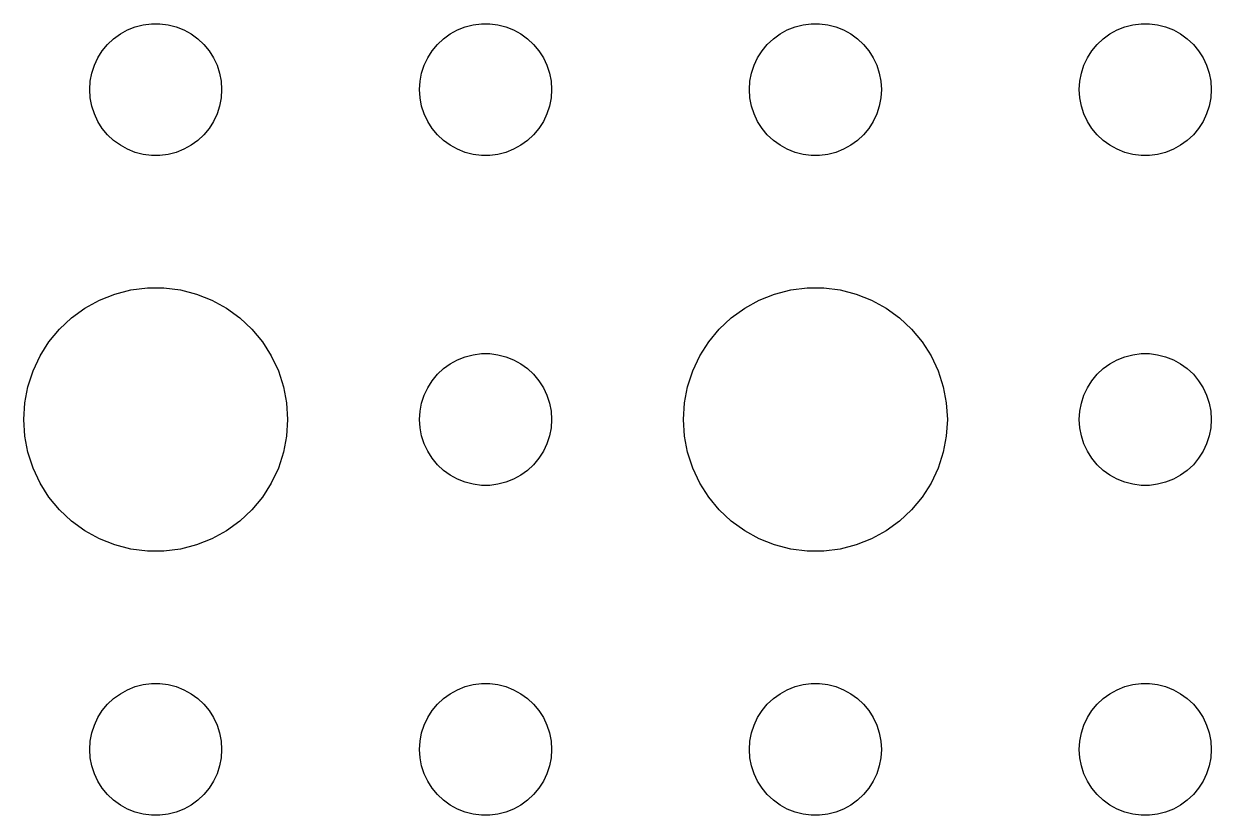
# Model space of a CAD drawing. Header units: metres. Extents: x -134 to 134, y 518 to 1078.
# Drawn here: x -100.5 to -73.5, y 546 to 564 of the extents above; entities that cross this region are included whole.
import ezdxf

# ---------------------------------------------------------------- set-up
doc = ezdxf.new("R2010")
doc.units = ezdxf.units.M

msp = doc.modelspace()

# ---------------------------------------------------------------- linework, layer by layer
for p, q in [((-98.4561, 563.656), (-98.3037, 563.766)), ((-98.3037, 563.766), (-98.1387, 563.857)), ((-98.1387, 563.857), (-97.9635, 563.927)), ((-97.9635, 563.927), (-97.7811, 563.973)), ((-97.7811, 563.973), (-97.5942, 563.997)), ((-97.5942, 563.997), (-97.4058, 563.997)), ((-97.4058, 563.997), (-97.2189, 563.973)), ((-97.2189, 563.973), (-97.0365, 563.927)), ((-97.0365, 563.927), (-96.8613, 563.857)), ((-96.8613, 563.857), (-96.6963, 563.766)), ((-96.6963, 563.766), (-96.5439, 563.656)), ((-90.9561, 563.656), (-90.8037, 563.766)), ((-90.8037, 563.766), (-90.6387, 563.857)), ((-90.6387, 563.857), (-90.4635, 563.927)), ((-90.4635, 563.927), (-90.2811, 563.973)), ((-90.2811, 563.973), (-90.0942, 563.997)), ((-90.0942, 563.997), (-89.9058, 563.997)), ((-89.9058, 563.997), (-89.7189, 563.973)), ((-89.7189, 563.973), (-89.5365, 563.927)), ((-89.5365, 563.927), (-89.3613, 563.857)), ((-89.3613, 563.857), (-89.1963, 563.766)), ((-89.1963, 563.766), (-89.0439, 563.656)), ((-83.4561, 563.656), (-83.3037, 563.766)), ((-83.3037, 563.766), (-83.1387, 563.857)), ((-83.1387, 563.857), (-82.9635, 563.927)), ((-82.9635, 563.927), (-82.7811, 563.973)), ((-82.7811, 563.973), (-82.5942, 563.997)), ((-82.5942, 563.997), (-82.4058, 563.997)), ((-82.4058, 563.997), (-82.2189, 563.973)), ((-82.2189, 563.973), (-82.0365, 563.927)), ((-82.0365, 563.927), (-81.8613, 563.857)), ((-81.8613, 563.857), (-81.6963, 563.766)), ((-81.6963, 563.766), (-81.5439, 563.656)), ((-75.9561, 563.656), (-75.8037, 563.766)), ((-75.8037, 563.766), (-75.6387, 563.857)), ((-75.6387, 563.857), (-75.4635, 563.927)), ((-75.4635, 563.927), (-75.2811, 563.973)), ((-75.2811, 563.973), (-75.0942, 563.997)), ((-75.0942, 563.997), (-74.9058, 563.997)), ((-74.9058, 563.997), (-74.7189, 563.973)), ((-74.7189, 563.973), (-74.5365, 563.927)), ((-74.5365, 563.927), (-74.3613, 563.857)), ((-74.3613, 563.857), (-74.1963, 563.766)), ((-74.1963, 563.766), (-74.0439, 563.656)), ((-98.7135, 563.382), (-98.5934, 563.527)), ((-98.5934, 563.527), (-98.4561, 563.656)), ((-96.5439, 563.656), (-96.4065, 563.527)), ((-96.4065, 563.527), (-96.2865, 563.382)), ((-91.2135, 563.382), (-91.0934, 563.527)), ((-91.0934, 563.527), (-90.9561, 563.656)), ((-89.0439, 563.656), (-88.9065, 563.527)), ((-88.9065, 563.527), (-88.7865, 563.382)), ((-83.7135, 563.382), (-83.5934, 563.527)), ((-83.5934, 563.527), (-83.4561, 563.656)), ((-81.5439, 563.656), (-81.4065, 563.527)), ((-81.4065, 563.527), (-81.2865, 563.382)), ((-76.2135, 563.382), (-76.0934, 563.527)), ((-76.0934, 563.527), (-75.9561, 563.656)), ((-74.0439, 563.656), (-73.9065, 563.527)), ((-73.9065, 563.527), (-73.7865, 563.382)), ((-98.8947, 563.052), (-98.8145, 563.223)), ((-98.8145, 563.223), (-98.7135, 563.382)), ((-96.2865, 563.382), (-96.1855, 563.223)), ((-96.1855, 563.223), (-96.1053, 563.052)), ((-91.3947, 563.052), (-91.3145, 563.223)), ((-91.3145, 563.223), (-91.2135, 563.382)), ((-88.7865, 563.382), (-88.6855, 563.223)), ((-88.6855, 563.223), (-88.6053, 563.052)), ((-83.8947, 563.052), (-83.8145, 563.223)), ((-83.8145, 563.223), (-83.7135, 563.382)), ((-81.2865, 563.382), (-81.1855, 563.223)), ((-81.1855, 563.223), (-81.1053, 563.052)), ((-76.3947, 563.052), (-76.3145, 563.223)), ((-76.3145, 563.223), (-76.2135, 563.382)), ((-73.7865, 563.382), (-73.6855, 563.223)), ((-73.6855, 563.223), (-73.6053, 563.052)), ((-98.9529, 562.873), (-98.8947, 563.052)), ((-96.1053, 563.052), (-96.0471, 562.873)), ((-91.4529, 562.873), (-91.3947, 563.052)), ((-88.6053, 563.052), (-88.5471, 562.873)), ((-83.9529, 562.873), (-83.8947, 563.052)), ((-81.1053, 563.052), (-81.0471, 562.873)), ((-76.4529, 562.873), (-76.3947, 563.052)), ((-73.6053, 563.052), (-73.5471, 562.873)), ((-99, 562.5), (-98.9882, 562.688)), ((-98.9882, 562.688), (-98.9529, 562.873)), ((-96.0471, 562.873), (-96.0118, 562.688)), ((-96.0118, 562.688), (-96, 562.5)), ((-91.5, 562.5), (-91.4882, 562.688)), ((-91.4882, 562.688), (-91.4529, 562.873)), ((-88.5471, 562.873), (-88.5118, 562.688)), ((-88.5118, 562.688), (-88.5, 562.5)), ((-84, 562.5), (-83.9882, 562.688)), ((-83.9882, 562.688), (-83.9529, 562.873)), ((-81.0471, 562.873), (-81.0118, 562.688)), ((-81.0118, 562.688), (-81, 562.5)), ((-76.5, 562.5), (-76.4882, 562.688)), ((-76.4882, 562.688), (-76.4529, 562.873)), ((-73.5471, 562.873), (-73.5118, 562.688)), ((-73.5118, 562.688), (-73.5, 562.5)), ((-98.9882, 562.312), (-99, 562.5)), ((-96, 562.5), (-96.0118, 562.312)), ((-91.4882, 562.312), (-91.5, 562.5)), ((-88.5, 562.5), (-88.5118, 562.312)), ((-83.9882, 562.312), (-84, 562.5)), ((-81, 562.5), (-81.0118, 562.312)), ((-76.4882, 562.312), (-76.5, 562.5)), ((-73.5, 562.5), (-73.5118, 562.312)), ((-98.9529, 562.127), (-98.9882, 562.312)), ((-96.0118, 562.312), (-96.0471, 562.127)), ((-91.4529, 562.127), (-91.4882, 562.312)), ((-88.5118, 562.312), (-88.5471, 562.127)), ((-83.9529, 562.127), (-83.9882, 562.312)), ((-81.0118, 562.312), (-81.0471, 562.127)), ((-76.4529, 562.127), (-76.4882, 562.312)), ((-73.5118, 562.312), (-73.5471, 562.127)), ((-98.8947, 561.948), (-98.9529, 562.127)), ((-98.8145, 561.777), (-98.8947, 561.948)), ((-96.1053, 561.948), (-96.1855, 561.777)), ((-96.0471, 562.127), (-96.1053, 561.948)), ((-91.3947, 561.948), (-91.4529, 562.127)), ((-91.3145, 561.777), (-91.3947, 561.948)), ((-88.6053, 561.948), (-88.6855, 561.777)), ((-88.5471, 562.127), (-88.6053, 561.948)), ((-83.8947, 561.948), (-83.9529, 562.127)), ((-83.8145, 561.777), (-83.8947, 561.948)), ((-81.1053, 561.948), (-81.1855, 561.777)), ((-81.0471, 562.127), (-81.1053, 561.948)), ((-76.3947, 561.948), (-76.4529, 562.127)), ((-76.3145, 561.777), (-76.3947, 561.948)), ((-73.6053, 561.948), (-73.6855, 561.777)), ((-73.5471, 562.127), (-73.6053, 561.948)), ((-98.7135, 561.618), (-98.8145, 561.777)), ((-98.5934, 561.473), (-98.7135, 561.618)), ((-96.2865, 561.618), (-96.4065, 561.473)), ((-96.1855, 561.777), (-96.2865, 561.618)), ((-91.2135, 561.618), (-91.3145, 561.777)), ((-91.0934, 561.473), (-91.2135, 561.618)), ((-88.7865, 561.618), (-88.9065, 561.473)), ((-88.6855, 561.777), (-88.7865, 561.618)), ((-83.7135, 561.618), (-83.8145, 561.777)), ((-83.5934, 561.473), (-83.7135, 561.618)), ((-81.2865, 561.618), (-81.4065, 561.473)), ((-81.1855, 561.777), (-81.2865, 561.618)), ((-76.2135, 561.618), (-76.3145, 561.777)), ((-76.0934, 561.473), (-76.2135, 561.618)), ((-73.7865, 561.618), (-73.9065, 561.473)), ((-73.6855, 561.777), (-73.7865, 561.618)), ((-98.4561, 561.344), (-98.5934, 561.473)), ((-98.3037, 561.234), (-98.4561, 561.344)), ((-96.5439, 561.344), (-96.6963, 561.234)), ((-96.4065, 561.473), (-96.5439, 561.344)), ((-90.9561, 561.344), (-91.0934, 561.473)), ((-90.8037, 561.234), (-90.9561, 561.344)), ((-89.0439, 561.344), (-89.1963, 561.234)), ((-88.9065, 561.473), (-89.0439, 561.344)), ((-83.4561, 561.344), (-83.5934, 561.473)), ((-83.3037, 561.234), (-83.4561, 561.344)), ((-81.5439, 561.344), (-81.6963, 561.234)), ((-81.4065, 561.473), (-81.5439, 561.344)), ((-75.9561, 561.344), (-76.0934, 561.473)), ((-75.8037, 561.234), (-75.9561, 561.344)), ((-74.0439, 561.344), (-74.1963, 561.234)), ((-73.9065, 561.473), (-74.0439, 561.344)), ((-98.1387, 561.143), (-98.3037, 561.234)), ((-97.9635, 561.073), (-98.1387, 561.143)), ((-97.7811, 561.027), (-97.9635, 561.073)), ((-97.0365, 561.073), (-97.2189, 561.027)), ((-96.8613, 561.143), (-97.0365, 561.073)), ((-96.6963, 561.234), (-96.8613, 561.143)), ((-90.6387, 561.143), (-90.8037, 561.234)), ((-90.4635, 561.073), (-90.6387, 561.143)), ((-90.2811, 561.027), (-90.4635, 561.073)), ((-89.5365, 561.073), (-89.7189, 561.027)), ((-89.3613, 561.143), (-89.5365, 561.073)), ((-89.1963, 561.234), (-89.3613, 561.143)), ((-83.1387, 561.143), (-83.3037, 561.234)), ((-82.9635, 561.073), (-83.1387, 561.143)), ((-82.7811, 561.027), (-82.9635, 561.073)), ((-82.0365, 561.073), (-82.2189, 561.027)), ((-81.8613, 561.143), (-82.0365, 561.073)), ((-81.6963, 561.234), (-81.8613, 561.143)), ((-75.6387, 561.143), (-75.8037, 561.234)), ((-75.4635, 561.073), (-75.6387, 561.143)), ((-75.2811, 561.027), (-75.4635, 561.073)), ((-74.5365, 561.073), (-74.7189, 561.027)), ((-74.3613, 561.143), (-74.5365, 561.073)), ((-74.1963, 561.234), (-74.3613, 561.143)), ((-97.5942, 561.003), (-97.7811, 561.027)), ((-97.4058, 561.003), (-97.5942, 561.003)), ((-97.2189, 561.027), (-97.4058, 561.003)), ((-90.0942, 561.003), (-90.2811, 561.027)), ((-89.9058, 561.003), (-90.0942, 561.003)), ((-89.7189, 561.027), (-89.9058, 561.003)), ((-82.5942, 561.003), (-82.7811, 561.027)), ((-82.4058, 561.003), (-82.5942, 561.003)), ((-82.2189, 561.027), (-82.4058, 561.003)), ((-75.0942, 561.003), (-75.2811, 561.027)), ((-74.9058, 561.003), (-75.0942, 561.003)), ((-74.7189, 561.027), (-74.9058, 561.003)), ((-98.7773, 557.714), (-98.427, 557.853)), ((-98.427, 557.853), (-98.0621, 557.947)), ((-98.0621, 557.947), (-97.6884, 557.994)), ((-97.6884, 557.994), (-97.3116, 557.994)), ((-97.3116, 557.994), (-96.9379, 557.947)), ((-96.9379, 557.947), (-96.573, 557.853)), ((-96.573, 557.853), (-96.2227, 557.714)), ((-83.7773, 557.714), (-83.427, 557.853)), ((-83.427, 557.853), (-83.0621, 557.947)), ((-83.0621, 557.947), (-82.6884, 557.994)), ((-82.6884, 557.994), (-82.3116, 557.994)), ((-82.3116, 557.994), (-81.9379, 557.947)), ((-81.9379, 557.947), (-81.573, 557.853)), ((-81.573, 557.853), (-81.2227, 557.714)), ((-99.1075, 557.533), (-98.7773, 557.714)), ((-96.2227, 557.714), (-95.8925, 557.533)), ((-84.1075, 557.533), (-83.7773, 557.714)), ((-81.2227, 557.714), (-80.8925, 557.533)), ((-99.6869, 557.054), (-99.4123, 557.312)), ((-99.4123, 557.312), (-99.1075, 557.533)), ((-95.8925, 557.533), (-95.5877, 557.312)), ((-95.5877, 557.312), (-95.3131, 557.054)), ((-84.6869, 557.054), (-84.4123, 557.312)), ((-84.4123, 557.312), (-84.1075, 557.533)), ((-80.8925, 557.533), (-80.5877, 557.312)), ((-80.5877, 557.312), (-80.3131, 557.054)), ((-99.927, 556.763), (-99.6869, 557.054)), ((-95.3131, 557.054), (-95.073, 556.763)), ((-84.927, 556.763), (-84.6869, 557.054)), ((-80.3131, 557.054), (-80.073, 556.763)), ((-100.129, 556.445), (-99.927, 556.763)), ((-95.073, 556.763), (-94.8711, 556.445)), ((-85.1289, 556.445), (-84.927, 556.763)), ((-80.073, 556.763), (-79.8711, 556.445)), ((-90.4635, 556.427), (-90.2811, 556.473)), ((-90.2811, 556.473), (-90.0942, 556.497)), ((-90.0942, 556.497), (-89.9058, 556.497)), ((-89.9058, 556.497), (-89.7189, 556.473)), ((-89.7189, 556.473), (-89.5365, 556.427)), ((-75.4635, 556.427), (-75.2811, 556.473)), ((-75.2811, 556.473), (-75.0942, 556.497)), ((-75.0942, 556.497), (-74.9058, 556.497)), ((-74.9058, 556.497), (-74.7189, 556.473)), ((-74.7189, 556.473), (-74.5365, 556.427)), ((-100.289, 556.104), (-100.129, 556.445)), ((-94.8711, 556.445), (-94.7107, 556.104)), ((-90.9561, 556.156), (-90.8037, 556.266)), ((-90.8037, 556.266), (-90.6387, 556.357)), ((-90.6387, 556.357), (-90.4635, 556.427)), ((-89.5365, 556.427), (-89.3613, 556.357)), ((-89.3613, 556.357), (-89.1963, 556.266)), ((-89.1963, 556.266), (-89.0439, 556.156)), ((-85.2893, 556.104), (-85.1289, 556.445)), ((-79.8711, 556.445), (-79.7107, 556.104)), ((-75.9561, 556.156), (-75.8037, 556.266)), ((-75.8037, 556.266), (-75.6387, 556.357)), ((-75.6387, 556.357), (-75.4635, 556.427)), ((-74.5365, 556.427), (-74.3613, 556.357)), ((-74.3613, 556.357), (-74.1963, 556.266)), ((-74.1963, 556.266), (-74.0439, 556.156)), ((-100.406, 555.746), (-100.289, 556.104)), ((-94.7107, 556.104), (-94.5943, 555.746)), ((-91.2135, 555.882), (-91.0934, 556.027)), ((-91.0934, 556.027), (-90.9561, 556.156)), ((-89.0439, 556.156), (-88.9065, 556.027)), ((-88.9065, 556.027), (-88.7865, 555.882)), ((-85.4057, 555.746), (-85.2893, 556.104)), ((-79.7107, 556.104), (-79.5943, 555.746)), ((-76.2135, 555.882), (-76.0934, 556.027)), ((-76.0934, 556.027), (-75.9561, 556.156)), ((-74.0439, 556.156), (-73.9065, 556.027)), ((-73.9065, 556.027), (-73.7865, 555.882)), ((-100.476, 555.376), (-100.406, 555.746)), ((-94.5943, 555.746), (-94.5237, 555.376)), ((-91.3947, 555.552), (-91.3145, 555.723)), ((-91.3145, 555.723), (-91.2135, 555.882)), ((-88.7865, 555.882), (-88.6855, 555.723)), ((-88.6855, 555.723), (-88.6053, 555.552)), ((-85.4763, 555.376), (-85.4057, 555.746)), ((-79.5943, 555.746), (-79.5237, 555.376)), ((-76.3947, 555.552), (-76.3145, 555.723)), ((-76.3145, 555.723), (-76.2135, 555.882)), ((-73.7865, 555.882), (-73.6855, 555.723)), ((-73.6855, 555.723), (-73.6053, 555.552)), ((-91.4529, 555.373), (-91.3947, 555.552)), ((-88.6053, 555.552), (-88.5471, 555.373)), ((-76.4529, 555.373), (-76.3947, 555.552)), ((-73.6053, 555.552), (-73.5471, 555.373)), ((-100.5, 555), (-100.476, 555.376)), ((-94.5237, 555.376), (-94.5, 555)), ((-91.5, 555), (-91.4882, 555.188)), ((-91.4882, 555.188), (-91.4529, 555.373)), ((-88.5471, 555.373), (-88.5118, 555.188)), ((-88.5118, 555.188), (-88.5, 555)), ((-85.5, 555), (-85.4763, 555.376)), ((-79.5237, 555.376), (-79.5, 555)), ((-76.5, 555), (-76.4882, 555.188)), ((-76.4882, 555.188), (-76.4529, 555.373)), ((-73.5471, 555.373), (-73.5118, 555.188)), ((-73.5118, 555.188), (-73.5, 555)), ((-100.476, 554.624), (-100.5, 555)), ((-94.5, 555), (-94.5237, 554.624)), ((-91.4882, 554.812), (-91.5, 555)), ((-88.5, 555), (-88.5118, 554.812)), ((-85.4763, 554.624), (-85.5, 555)), ((-79.5, 555), (-79.5237, 554.624)), ((-76.4882, 554.812), (-76.5, 555)), ((-73.5, 555), (-73.5118, 554.812)), ((-100.406, 554.254), (-100.476, 554.624)), ((-94.5237, 554.624), (-94.5943, 554.254)), ((-91.4529, 554.627), (-91.4882, 554.812)), ((-91.3947, 554.448), (-91.4529, 554.627)), ((-88.5471, 554.627), (-88.6053, 554.448)), ((-88.5118, 554.812), (-88.5471, 554.627)), ((-85.4057, 554.254), (-85.4763, 554.624)), ((-79.5237, 554.624), (-79.5943, 554.254)), ((-76.4529, 554.627), (-76.4882, 554.812)), ((-76.3947, 554.448), (-76.4529, 554.627)), ((-73.5471, 554.627), (-73.6053, 554.448)), ((-73.5118, 554.812), (-73.5471, 554.627)), ((-91.3145, 554.277), (-91.3947, 554.448)), ((-88.6053, 554.448), (-88.6855, 554.277)), ((-76.3145, 554.277), (-76.3947, 554.448)), ((-73.6053, 554.448), (-73.6855, 554.277)), ((-100.289, 553.896), (-100.406, 554.254)), ((-94.5943, 554.254), (-94.7107, 553.896)), ((-91.2135, 554.118), (-91.3145, 554.277)), ((-91.0934, 553.973), (-91.2135, 554.118)), ((-88.7865, 554.118), (-88.9065, 553.973)), ((-88.6855, 554.277), (-88.7865, 554.118)), ((-85.2893, 553.896), (-85.4057, 554.254)), ((-79.5943, 554.254), (-79.7107, 553.896)), ((-76.2135, 554.118), (-76.3145, 554.277)), ((-76.0934, 553.973), (-76.2135, 554.118)), ((-73.7865, 554.118), (-73.9065, 553.973)), ((-73.6855, 554.277), (-73.7865, 554.118)), ((-100.129, 553.555), (-100.289, 553.896)), ((-94.7107, 553.896), (-94.8711, 553.555)), ((-90.9561, 553.844), (-91.0934, 553.973)), ((-90.8037, 553.734), (-90.9561, 553.844)), ((-89.0439, 553.844), (-89.1963, 553.734)), ((-88.9065, 553.973), (-89.0439, 553.844)), ((-85.1289, 553.555), (-85.2893, 553.896)), ((-79.7107, 553.896), (-79.8711, 553.555)), ((-75.9561, 553.844), (-76.0934, 553.973)), ((-75.8037, 553.734), (-75.9561, 553.844)), ((-74.0439, 553.844), (-74.1963, 553.734)), ((-73.9065, 553.973), (-74.0439, 553.844)), ((-99.927, 553.237), (-100.129, 553.555)), ((-94.8711, 553.555), (-95.073, 553.237)), ((-90.6387, 553.643), (-90.8037, 553.734)), ((-90.4635, 553.573), (-90.6387, 553.643)), ((-90.2811, 553.527), (-90.4635, 553.573)), ((-90.0942, 553.503), (-90.2811, 553.527)), ((-89.9058, 553.503), (-90.0942, 553.503)), ((-89.7189, 553.527), (-89.9058, 553.503)), ((-89.5365, 553.573), (-89.7189, 553.527)), ((-89.3613, 553.643), (-89.5365, 553.573)), ((-89.1963, 553.734), (-89.3613, 553.643)), ((-84.927, 553.237), (-85.1289, 553.555)), ((-79.8711, 553.555), (-80.073, 553.237)), ((-75.6387, 553.643), (-75.8037, 553.734)), ((-75.4635, 553.573), (-75.6387, 553.643)), ((-75.2811, 553.527), (-75.4635, 553.573)), ((-75.0942, 553.503), (-75.2811, 553.527)), ((-74.9058, 553.503), (-75.0942, 553.503)), ((-74.7189, 553.527), (-74.9058, 553.503)), ((-74.5365, 553.573), (-74.7189, 553.527)), ((-74.3613, 553.643), (-74.5365, 553.573)), ((-74.1963, 553.734), (-74.3613, 553.643)), ((-99.6869, 552.946), (-99.927, 553.237)), ((-95.073, 553.237), (-95.3131, 552.946)), ((-84.6869, 552.946), (-84.927, 553.237)), ((-80.073, 553.237), (-80.3131, 552.946)), ((-99.4123, 552.688), (-99.6869, 552.946)), ((-95.3131, 552.946), (-95.5877, 552.688)), ((-84.4123, 552.688), (-84.6869, 552.946)), ((-80.3131, 552.946), (-80.5877, 552.688)), ((-99.1075, 552.467), (-99.4123, 552.688)), ((-98.7773, 552.286), (-99.1075, 552.467)), ((-95.8925, 552.467), (-96.2227, 552.286)), ((-95.5877, 552.688), (-95.8925, 552.467)), ((-84.1075, 552.467), (-84.4123, 552.688)), ((-83.7773, 552.286), (-84.1075, 552.467)), ((-80.8925, 552.467), (-81.2227, 552.286)), ((-80.5877, 552.688), (-80.8925, 552.467)), ((-98.427, 552.147), (-98.7773, 552.286)), ((-96.2227, 552.286), (-96.573, 552.147)), ((-83.427, 552.147), (-83.7773, 552.286)), ((-81.2227, 552.286), (-81.573, 552.147)), ((-98.0621, 552.053), (-98.427, 552.147)), ((-97.6884, 552.006), (-98.0621, 552.053)), ((-97.3116, 552.006), (-97.6884, 552.006)), ((-96.9379, 552.053), (-97.3116, 552.006)), ((-96.573, 552.147), (-96.9379, 552.053)), ((-83.0621, 552.053), (-83.427, 552.147)), ((-82.6884, 552.006), (-83.0621, 552.053)), ((-82.3116, 552.006), (-82.6884, 552.006)), ((-81.9379, 552.053), (-82.3116, 552.006)), ((-81.573, 552.147), (-81.9379, 552.053)), ((-98.1387, 548.857), (-97.9635, 548.927)), ((-97.9635, 548.927), (-97.7811, 548.973)), ((-97.7811, 548.973), (-97.5942, 548.997)), ((-97.5942, 548.997), (-97.4058, 548.997)), ((-97.4058, 548.997), (-97.2189, 548.973)), ((-97.2189, 548.973), (-97.0365, 548.927)), ((-97.0365, 548.927), (-96.8613, 548.857)), ((-90.6387, 548.857), (-90.4635, 548.927)), ((-90.4635, 548.927), (-90.2811, 548.973)), ((-90.2811, 548.973), (-90.0942, 548.997)), ((-90.0942, 548.997), (-89.9058, 548.997)), ((-89.9058, 548.997), (-89.7189, 548.973)), ((-89.7189, 548.973), (-89.5365, 548.927)), ((-89.5365, 548.927), (-89.3613, 548.857)), ((-83.1387, 548.857), (-82.9635, 548.927)), ((-82.9635, 548.927), (-82.7811, 548.973)), ((-82.7811, 548.973), (-82.5942, 548.997)), ((-82.5942, 548.997), (-82.4058, 548.997)), ((-82.4058, 548.997), (-82.2189, 548.973)), ((-82.2189, 548.973), (-82.0365, 548.927)), ((-82.0365, 548.927), (-81.8613, 548.857)), ((-75.6387, 548.857), (-75.4635, 548.927)), ((-75.4635, 548.927), (-75.2811, 548.973)), ((-75.2811, 548.973), (-75.0942, 548.997)), ((-75.0942, 548.997), (-74.9058, 548.997)), ((-74.9058, 548.997), (-74.7189, 548.973)), ((-74.7189, 548.973), (-74.5365, 548.927)), ((-74.5365, 548.927), (-74.3613, 548.857)), ((-98.5934, 548.527), (-98.4561, 548.656)), ((-98.4561, 548.656), (-98.3037, 548.766)), ((-98.3037, 548.766), (-98.1387, 548.857)), ((-96.8613, 548.857), (-96.6963, 548.766)), ((-96.6963, 548.766), (-96.5439, 548.656)), ((-96.5439, 548.656), (-96.4065, 548.527)), ((-91.0934, 548.527), (-90.9561, 548.656)), ((-90.9561, 548.656), (-90.8037, 548.766)), ((-90.8037, 548.766), (-90.6387, 548.857)), ((-89.3613, 548.857), (-89.1963, 548.766)), ((-89.1963, 548.766), (-89.0439, 548.656)), ((-89.0439, 548.656), (-88.9065, 548.527)), ((-83.5934, 548.527), (-83.4561, 548.656)), ((-83.4561, 548.656), (-83.3037, 548.766)), ((-83.3037, 548.766), (-83.1387, 548.857)), ((-81.8613, 548.857), (-81.6963, 548.766)), ((-81.6963, 548.766), (-81.5439, 548.656)), ((-81.5439, 548.656), (-81.4065, 548.527)), ((-76.0934, 548.527), (-75.9561, 548.656)), ((-75.9561, 548.656), (-75.8037, 548.766)), ((-75.8037, 548.766), (-75.6387, 548.857)), ((-74.3613, 548.857), (-74.1963, 548.766)), ((-74.1963, 548.766), (-74.0439, 548.656)), ((-74.0439, 548.656), (-73.9065, 548.527)), ((-98.8145, 548.223), (-98.7135, 548.382)), ((-98.7135, 548.382), (-98.5934, 548.527)), ((-96.4065, 548.527), (-96.2865, 548.382)), ((-96.2865, 548.382), (-96.1855, 548.223)), ((-91.3145, 548.223), (-91.2135, 548.382)), ((-91.2135, 548.382), (-91.0934, 548.527)), ((-88.9065, 548.527), (-88.7865, 548.382)), ((-88.7865, 548.382), (-88.6855, 548.223)), ((-83.8145, 548.223), (-83.7135, 548.382)), ((-83.7135, 548.382), (-83.5934, 548.527)), ((-81.4065, 548.527), (-81.2865, 548.382)), ((-81.2865, 548.382), (-81.1855, 548.223)), ((-76.3145, 548.223), (-76.2135, 548.382)), ((-76.2135, 548.382), (-76.0934, 548.527)), ((-73.9065, 548.527), (-73.7865, 548.382)), ((-73.7865, 548.382), (-73.6855, 548.223)), ((-98.8947, 548.052), (-98.8145, 548.223)), ((-96.1855, 548.223), (-96.1053, 548.052)), ((-91.3947, 548.052), (-91.3145, 548.223)), ((-88.6855, 548.223), (-88.6053, 548.052)), ((-83.8947, 548.052), (-83.8145, 548.223)), ((-81.1855, 548.223), (-81.1053, 548.052)), ((-76.3947, 548.052), (-76.3145, 548.223)), ((-73.6855, 548.223), (-73.6053, 548.052)), ((-98.9882, 547.688), (-98.9529, 547.873)), ((-98.9529, 547.873), (-98.8947, 548.052)), ((-96.1053, 548.052), (-96.0471, 547.873)), ((-96.0471, 547.873), (-96.0118, 547.688)), ((-91.4882, 547.688), (-91.4529, 547.873)), ((-91.4529, 547.873), (-91.3947, 548.052)), ((-88.6053, 548.052), (-88.5471, 547.873)), ((-88.5471, 547.873), (-88.5118, 547.688)), ((-83.9882, 547.688), (-83.9529, 547.873)), ((-83.9529, 547.873), (-83.8947, 548.052)), ((-81.1053, 548.052), (-81.0471, 547.873)), ((-81.0471, 547.873), (-81.0118, 547.688)), ((-76.4882, 547.688), (-76.4529, 547.873)), ((-76.4529, 547.873), (-76.3947, 548.052)), ((-73.6053, 548.052), (-73.5471, 547.873)), ((-73.5471, 547.873), (-73.5118, 547.688)), ((-99, 547.5), (-98.9882, 547.688)), ((-96.0118, 547.688), (-96, 547.5)), ((-91.5, 547.5), (-91.4882, 547.688)), ((-88.5118, 547.688), (-88.5, 547.5)), ((-84, 547.5), (-83.9882, 547.688)), ((-81.0118, 547.688), (-81, 547.5)), ((-76.5, 547.5), (-76.4882, 547.688)), ((-73.5118, 547.688), (-73.5, 547.5)), ((-98.9882, 547.312), (-99, 547.5)), ((-98.9529, 547.127), (-98.9882, 547.312)), ((-96.0118, 547.312), (-96.0471, 547.127)), ((-96, 547.5), (-96.0118, 547.312)), ((-91.4882, 547.312), (-91.5, 547.5)), ((-91.4529, 547.127), (-91.4882, 547.312)), ((-88.5118, 547.312), (-88.5471, 547.127)), ((-88.5, 547.5), (-88.5118, 547.312)), ((-83.9882, 547.312), (-84, 547.5)), ((-83.9529, 547.127), (-83.9882, 547.312)), ((-81.0118, 547.312), (-81.0471, 547.127)), ((-81, 547.5), (-81.0118, 547.312)), ((-76.4882, 547.312), (-76.5, 547.5)), ((-76.4529, 547.127), (-76.4882, 547.312)), ((-73.5118, 547.312), (-73.5471, 547.127)), ((-73.5, 547.5), (-73.5118, 547.312)), ((-98.8947, 546.948), (-98.9529, 547.127)), ((-96.0471, 547.127), (-96.1053, 546.948)), ((-91.3947, 546.948), (-91.4529, 547.127)), ((-88.5471, 547.127), (-88.6053, 546.948)), ((-83.8947, 546.948), (-83.9529, 547.127)), ((-81.0471, 547.127), (-81.1053, 546.948)), ((-76.3947, 546.948), (-76.4529, 547.127)), ((-73.5471, 547.127), (-73.6053, 546.948)), ((-98.8145, 546.777), (-98.8947, 546.948)), ((-98.7135, 546.618), (-98.8145, 546.777)), ((-96.1855, 546.777), (-96.2865, 546.618)), ((-96.1053, 546.948), (-96.1855, 546.777)), ((-91.3145, 546.777), (-91.3947, 546.948)), ((-91.2135, 546.618), (-91.3145, 546.777)), ((-88.6855, 546.777), (-88.7865, 546.618)), ((-88.6053, 546.948), (-88.6855, 546.777)), ((-83.8145, 546.777), (-83.8947, 546.948)), ((-83.7135, 546.618), (-83.8145, 546.777)), ((-81.1855, 546.777), (-81.2865, 546.618)), ((-81.1053, 546.948), (-81.1855, 546.777)), ((-76.3145, 546.777), (-76.3947, 546.948)), ((-76.2135, 546.618), (-76.3145, 546.777)), ((-73.6855, 546.777), (-73.7865, 546.618)), ((-73.6053, 546.948), (-73.6855, 546.777)), ((-98.5934, 546.473), (-98.7135, 546.618)), ((-96.2865, 546.618), (-96.4065, 546.473)), ((-91.0934, 546.473), (-91.2135, 546.618)), ((-88.7865, 546.618), (-88.9065, 546.473)), ((-83.5934, 546.473), (-83.7135, 546.618)), ((-81.2865, 546.618), (-81.4065, 546.473)), ((-76.0934, 546.473), (-76.2135, 546.618)), ((-73.7865, 546.618), (-73.9065, 546.473)), ((-98.4561, 546.344), (-98.5934, 546.473)), ((-98.3037, 546.234), (-98.4561, 546.344)), ((-98.1387, 546.143), (-98.3037, 546.234)), ((-96.6963, 546.234), (-96.8613, 546.143)), ((-96.5439, 546.344), (-96.6963, 546.234)), ((-96.4065, 546.473), (-96.5439, 546.344)), ((-90.9561, 546.344), (-91.0934, 546.473)), ((-90.8037, 546.234), (-90.9561, 546.344)), ((-90.6387, 546.143), (-90.8037, 546.234)), ((-89.1963, 546.234), (-89.3613, 546.143)), ((-89.0439, 546.344), (-89.1963, 546.234)), ((-88.9065, 546.473), (-89.0439, 546.344)), ((-83.4561, 546.344), (-83.5934, 546.473)), ((-83.3037, 546.234), (-83.4561, 546.344)), ((-83.1387, 546.143), (-83.3037, 546.234)), ((-81.6963, 546.234), (-81.8613, 546.143)), ((-81.5439, 546.344), (-81.6963, 546.234)), ((-81.4065, 546.473), (-81.5439, 546.344)), ((-75.9561, 546.344), (-76.0934, 546.473)), ((-75.8037, 546.234), (-75.9561, 546.344)), ((-75.6387, 546.143), (-75.8037, 546.234)), ((-74.1963, 546.234), (-74.3613, 546.143)), ((-74.0439, 546.344), (-74.1963, 546.234)), ((-73.9065, 546.473), (-74.0439, 546.344)), ((-97.9635, 546.073), (-98.1387, 546.143)), ((-97.7811, 546.027), (-97.9635, 546.073)), ((-97.5942, 546.003), (-97.7811, 546.027)), ((-97.4058, 546.003), (-97.5942, 546.003)), ((-97.2189, 546.027), (-97.4058, 546.003)), ((-97.0365, 546.073), (-97.2189, 546.027)), ((-96.8613, 546.143), (-97.0365, 546.073)), ((-90.4635, 546.073), (-90.6387, 546.143)), ((-90.2811, 546.027), (-90.4635, 546.073)), ((-90.0942, 546.003), (-90.2811, 546.027)), ((-89.9058, 546.003), (-90.0942, 546.003)), ((-89.7189, 546.027), (-89.9058, 546.003)), ((-89.5365, 546.073), (-89.7189, 546.027)), ((-89.3613, 546.143), (-89.5365, 546.073)), ((-82.9635, 546.073), (-83.1387, 546.143)), ((-82.7811, 546.027), (-82.9635, 546.073)), ((-82.5942, 546.003), (-82.7811, 546.027)), ((-82.4058, 546.003), (-82.5942, 546.003)), ((-82.2189, 546.027), (-82.4058, 546.003)), ((-82.0365, 546.073), (-82.2189, 546.027)), ((-81.8613, 546.143), (-82.0365, 546.073)), ((-75.4635, 546.073), (-75.6387, 546.143)), ((-75.2811, 546.027), (-75.4635, 546.073)), ((-75.0942, 546.003), (-75.2811, 546.027)), ((-74.9058, 546.003), (-75.0942, 546.003)), ((-74.7189, 546.027), (-74.9058, 546.003)), ((-74.5365, 546.073), (-74.7189, 546.027)), ((-74.3613, 546.143), (-74.5365, 546.073))]:
    msp.add_line(p, q)

doc.saveas('drawing.dxf')
